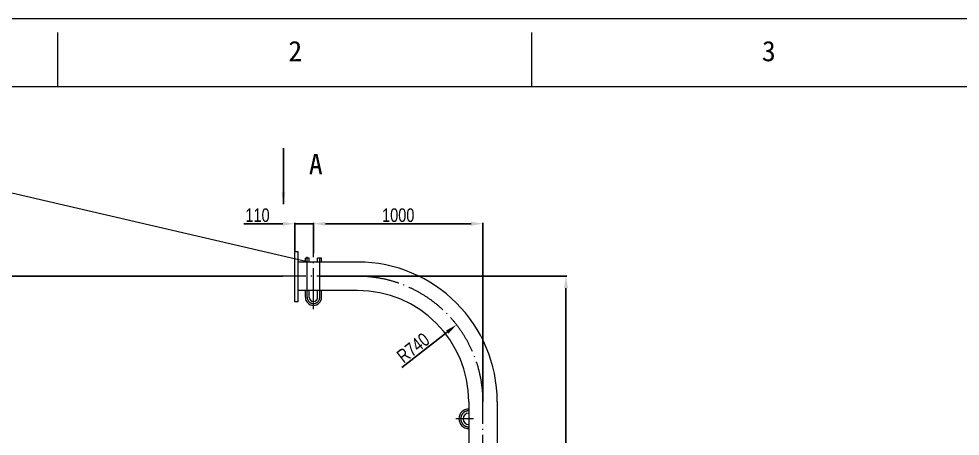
# Model space of a CAD drawing. Header units: millimetres. Extents: x 8160 to 405605, y -30951 to 80400.
# Drawn here: x 27987 to 33541, y 28752 to 31211 of the extents above; entities that cross this region are included whole.
import ezdxf

# ---------------------------------------------------------------- set-up
doc = ezdxf.new("R2010")
doc.units = ezdxf.units.MM
doc.linetypes.add('ACAD_ISO04W100', pattern=[30.5, 24, -3, 0.5, -3])
doc.linetypes.add('CENTER', pattern=[50.8, 31.75, -6.35, 6.35, -6.35])
doc.layers.get('0').update_dxf_attribs({"lineweight": 13})
doc.layers.get('Defpoints').update_dxf_attribs({"lineweight": 13})
for name, color, linetype, lineweight in [('CENTER', 1, 'CENTER', 13), ('DIM', 7, 'Continuous', 13), ('PROFILE', 4, 'Continuous', 15), ('SEE', 2, 'Continuous', 13)]:
    doc.layers.add(name, color=color, linetype=linetype, lineweight=lineweight)
doc.styles.add('HZDX', font='tcc_simp.shx', dxfattribs={"width": 0.8, "height": 80, "bigfont": 'hzdx.shx'})
doc.styles.add('图签', font='SimSun.ttf', dxfattribs={"height": 3})
doc.dimstyles.new('uni', dxfattribs={"dimtxt": 90, "dimasz": 70, "dimexe": 5, "dimexo": 0.625, "dimgap": 10, "dimtad": 1, "dimdec": 0, "dimdsep": 46, "dimtxsty": 'HZDX', "dimcen": 2.5, "dimadec": 0, "dimazin": 0, "dimtfac": 1, "dimtdec": 0, "dimtmove": 0, "dimatfit": 3, "dimfxl": 0, "dimarcsym": 0})

# ---------------------------------------------------------------- blocks, each defined once
blk = doc.blocks.new('*D85')
at = {"layer": 'Defpoints', "color": 0}
for p in [(29763, 29694), (31215.2, 29694), (30906.3, 26294)]:
    blk.add_point(p, dxfattribs=at)
at = {"layer": 'DIM', "color": 0, "lineweight": -2}
for p, q in [((29763.6, 29694), (31220.2, 29694)), ((31215.2, 26364), (31215.2, 29624)), ((30906.9, 26294), (31220.2, 26294))]:
    blk.add_line(p, q, dxfattribs=at)
at = {"layer": 'DIM', "color": 0}
for points in [[(31203.5, 29624), (31226.9, 29624), (31215.2, 29694)], [(31203.5, 26364), (31226.9, 26364), (31215.2, 26294)]]:
    blk.add_solid(points, dxfattribs=at)
at = {"layer": 'DIM', "color": 0, "insert": (31165.2, 27994), "char_height": 80, "attachment_point": 5, "rotation": 90, "style": 'HZDX'}
blk.add_mtext('3400', dxfattribs=at)
blk = doc.blocks.new('*D86')
at = {"layer": 'Defpoints', "color": 0}
for p in [(29545.2, 29694), (26632.1, 7564.1), (28947, 7564.1)]:
    blk.add_point(p, dxfattribs=at)
at = {"layer": 'DIM', "color": 0, "lineweight": -2}
for p, q in [((29544.6, 29694), (26627.1, 29694)), ((26632.1, 29624), (26632.1, 7564.1))]:
    blk.add_line(p, q, dxfattribs=at)
at = {"layer": 'DIM', "color": 0}
blk.add_solid([(26620.4, 29624), (26643.7, 29624), (26632.1, 29694)], dxfattribs=at)
at = {"layer": 'DIM', "color": 0, "insert": (26582.1, 18594.1), "char_height": 80, "attachment_point": 5, "rotation": 90, "style": 'HZDX'}
blk.add_mtext('41103', dxfattribs=at)
blk = doc.blocks.new('_None')
blk = doc.blocks.new('*D154')
at = {"layer": 'Defpoints', "color": 0}
for p in [(29725.7, 30003.6), (29725.7, 29829.2), (30725.7, 28954)]:
    blk.add_point(p, dxfattribs=at)
at = {"layer": 'DIM', "color": 0, "lineweight": -2}
for p, q in [((29725.7, 29829.9), (29725.7, 30008.6)), ((30655.7, 30003.6), (29795.7, 30003.6)), ((30725.7, 28954.6), (30725.7, 30008.6))]:
    blk.add_line(p, q, dxfattribs=at)
at = {"layer": 'DIM', "color": 0}
for points in [[(29795.7, 30015.2), (29795.7, 29991.9), (29725.7, 30003.6)], [(30655.7, 30015.2), (30655.7, 29991.9), (30725.7, 30003.6)]]:
    blk.add_solid(points, dxfattribs=at)
at = {"layer": 'DIM', "color": 0, "insert": (30225.7, 30053.6), "char_height": 80, "attachment_point": 5, "style": 'HZDX'}
blk.add_mtext('1000', dxfattribs=at)
blk = doc.blocks.new('*D578')
at = {"layer": 'Defpoints', "color": 0}
for p in [(29615.7, 30003.6), (29615.7, 29838.2), (29725.7, 29829.9)]:
    blk.add_point(p, dxfattribs=at)
at = {"layer": 'DIM', "color": 0, "lineweight": -2}
for p, q in [((29545.7, 30003.6), (29315.5, 30003.6)), ((29615.7, 29838.8), (29615.7, 30008.6)), ((29725.7, 30003.6), (29615.7, 30003.6)), ((29725.7, 29830.5), (29725.7, 30008.6)), ((29795.7, 30003.6), (29865.7, 30003.6))]:
    blk.add_line(p, q, dxfattribs=at)
at = {"layer": 'DIM', "color": 0}
for points in [[(29545.7, 30015.2), (29545.7, 29991.9), (29615.7, 30003.6)], [(29795.7, 30015.2), (29795.7, 29991.9), (29725.7, 30003.6)]]:
    blk.add_solid(points, dxfattribs=at)
at = {"layer": 'DIM', "color": 0, "insert": (29395.6, 30053.6), "char_height": 80, "attachment_point": 5, "style": 'HZDX'}
blk.add_mtext('110', dxfattribs=at)
blk = doc.blocks.new('*D579')
at = {"layer": 'Defpoints', "color": 0}
for p in [(30570, 29408.1), (29985.7, 28954)]:
    blk.add_point(p, dxfattribs=at)
at = {"layer": 'DIM', "color": 0, "lineweight": -2}
blk.add_line((30246.4, 29156.6), (30514.7, 29365.1), dxfattribs=at)
at = {"layer": 'DIM', "color": 0}
blk.add_solid([(30507.6, 29374.3), (30521.9, 29355.9), (30570, 29408.1)], dxfattribs=at)
at = {"layer": 'DIM', "color": 0, "insert": (30313.8, 29272.3), "char_height": 80, "attachment_point": 5, "rotation": 37.8521, "style": 'HZDX'}
blk.add_mtext('R740', dxfattribs=at)

msp = doc.modelspace()

# ---------------------------------------------------------------- linework, layer by layer
at = {"color": 7}
for p, q in [((48183.1, 31211), (24423.1, 31211)), ((28218.1, 30811), (28218.1, 31131)), ((31013.1, 30811), (31013.1, 31131)), ((47783.1, 30811), (25423.1, 30811))]:
    msp.add_line(p, q, dxfattribs=at)
at = {"layer": 'CENTER', "color": 7, "linetype": 'ACAD_ISO04W100', "ltscale": 10}
for p, q in [((29725.7, 29501), (29725.7, 29829.2)), ((29688.4, 29570.5), (29688.4, 29808.8)), ((29763, 29570.5), (29763, 29804.1)), ((29985.7, 29694), (29545.2, 29694)), ((30725.7, 26079.7), (30725.7, 28954)), ((30670.4, 28854), (30565.3, 28854))]:
    msp.add_line(p, q, dxfattribs=at)
for centre, radius, start, end in [((29985.7, 28954), 740, 0, 90), ((29725.7, 29570.5), 37.3, 180, 0), ((30641.7, 28854), 47.2, 90, 270)]:
    msp.add_arc(centre, radius, start, end, dxfattribs=at)
at = {"layer": 'PROFILE', "color": 7}
for p, q in [((29615.7, 29544), (29615.7, 29838.2)), ((29635.5, 29838.2), (29615.7, 29838.2)), ((29635.5, 29544), (29635.5, 29838.2)), ((29985.7, 29778), (29635.5, 29778)), ((29677.7, 29778), (29677.7, 29800.5)), ((29701, 29800.5), (29677.7, 29800.5)), ((29701, 29778), (29701, 29800.5)), ((29750.4, 29778), (29750.4, 29800.5)), ((29773.7, 29800.5), (29750.4, 29800.5)), ((29773.7, 29778), (29773.7, 29800.5)), ((29985.7, 29610), (29635.5, 29610)), ((29677.7, 29570.5), (29677.7, 29610)), ((29701, 29570.5), (29701, 29610)), ((29750.4, 29570.5), (29750.4, 29610)), ((29773.7, 29570.5), (29773.7, 29610)), ((29635.5, 29544), (29615.7, 29544)), ((30641.7, 28954), (30641.7, 27304.1)), ((30809.7, 28954), (30809.7, 27304.1))]:
    msp.add_line(p, q, dxfattribs=at)
for centre, radius, start, end in [((29985.7, 28954), 824, 0, 90), ((29985.7, 28954), 656, 0, 90), ((29725.7, 29570.5), 48, 180, 0), ((29725.7, 29570.5), 24.7, 180, 0), ((30641.7, 28854), 57.8, 90, 270), ((30641.7, 28854), 33.8, 90, 270)]:
    msp.add_arc(centre, radius, start, end, dxfattribs=at)
at = {"layer": 'SEE', "color": 7}
msp.add_line((27503.1, 30288.7), (29707, 29778), dxfattribs=at)

# ---------------------------------------------------------------- texts
at = {"color": 7, "style": '图签'}
for s, p in [('2', (29577.4, 30960.9)), ('3', (32371.1, 30960.9))]:
    msp.add_text(s, height=120, dxfattribs=at).set_placement(p)
at = {"layer": 'SEE', "color": 7, "style": '图签'}
msp.add_text('A', height=120, dxfattribs=at).set_placement((29698.5, 30294.3))

# ---------------------------------------------------------------- dimensions: what is measured, and where the dimension line sits
at = {"layer": 'DIM', "color": 7}
for base, p1, p2, text, picture, middle in [((29615.7, 30003.6), (29725.7, 29829.9), (29615.7, 29838.2), '110', '*D578', (29395.6, 30053.6)), ((29725.7, 30003.6), (30725.7, 28954), (29725.7, 29829.2), '1000', '*D154', (30225.7, 30053.6))]:
    dim = msp.add_linear_dim(base=base, p1=p1, p2=p2, text=text, dimstyle='uni', dxfattribs=at)
    dim.commit()
    dim.dimension.update_dxf_attribs({"geometry": picture, "text_midpoint": middle})
dim = msp.add_linear_dim(base=(26632.1, 7564.1), p1=(29545.2, 29694), p2=(28947, 7564.1), angle=90, text='41103', dimstyle='uni', override={"dimblk2": 'None', "dimsah": 1, "dimse2": 1}, dxfattribs=at)
dim.commit()
dim.dimension.update_dxf_attribs({"geometry": '*D86', "text_midpoint": (26582.1, 18594.1)})
dim = msp.add_linear_dim(base=(31215.2, 29694), p1=(30906.3, 26294), p2=(29763, 29694), angle=90, text='3400', dimstyle='uni', dxfattribs=at)
dim.commit()
dim.dimension.update_dxf_attribs({"geometry": '*D85', "text_midpoint": (31165.2, 27994)})
dim = msp.add_radius_dim(center=(29985.7, 28954), mpoint=(30570, 29408.1), text='R740', dimstyle='uni', dxfattribs=at)
dim.commit()
dim.dimension.update_dxf_attribs({"geometry": '*D579', "text_midpoint": (30344.5, 29232.8), "dimtype": 164})

# ---------------------------------------------------------------- leaders
at = {"layer": 'SEE', "color": 7}
msp.add_leader([(29548.3, 30118.9), (29548.3, 30449.2)], dimstyle='uni', override={"dimgap": 10, "dimtad": 0}, dxfattribs=at)

doc.saveas('drawing.dxf')
